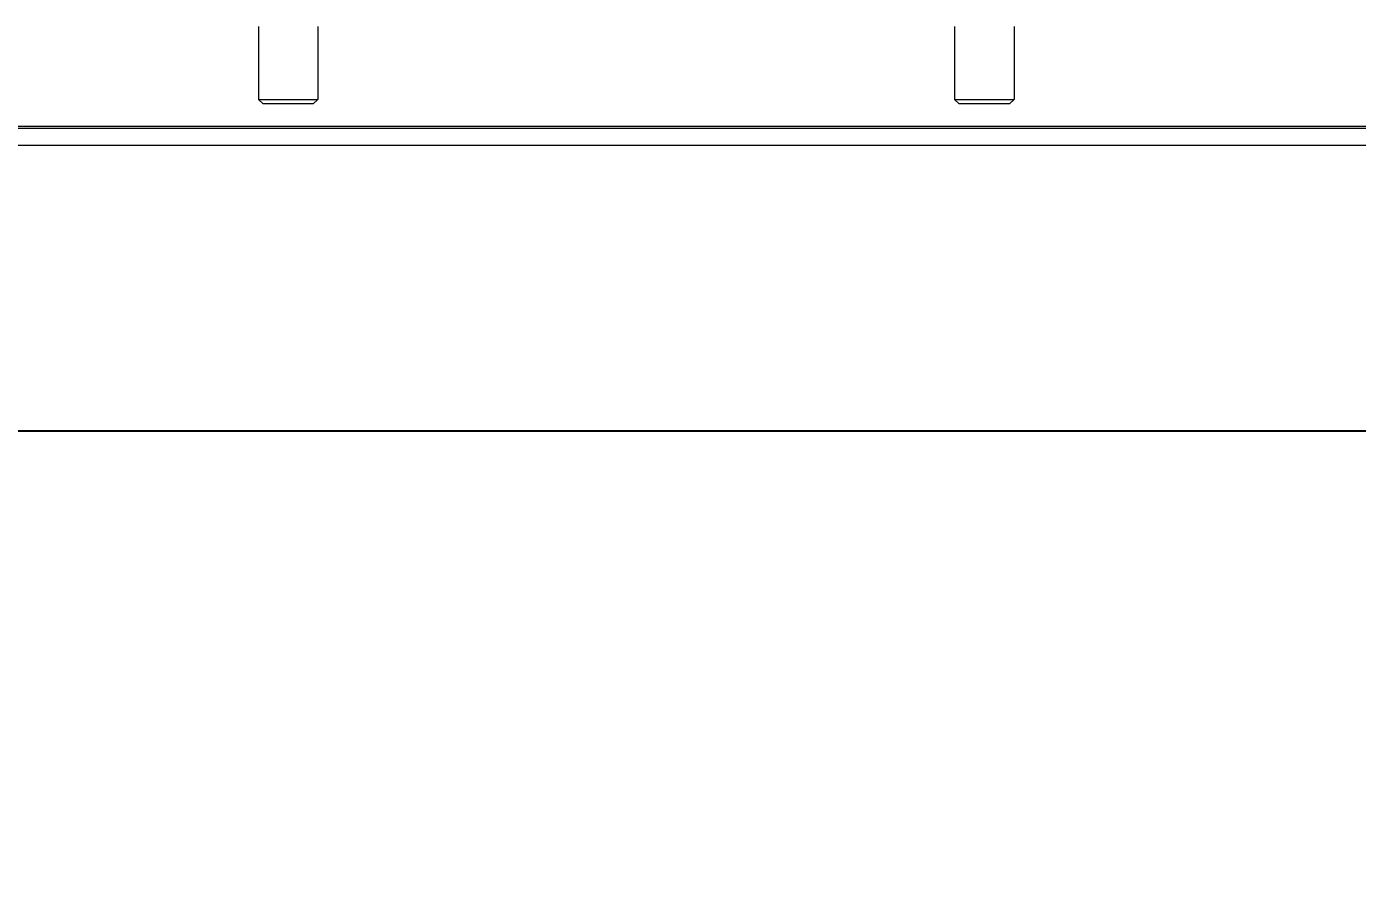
# Model space of a CAD drawing. Header units: inches. Extents: x 20 to 536, y 8 to 344.
# Drawn here: x 96.75 to 116.37, y 129.61 to 142.13 of the extents above; entities that cross this region are included whole.
import ezdxf

# ---------------------------------------------------------------- set-up
doc = ezdxf.new("R2010")
doc.units = ezdxf.units.IN
doc.header["$LTSCALE"] = 16
doc.header["$MEASUREMENT"] = 0
doc.layers.add('Dimension (ANSI)', color=7, linetype='Continuous', lineweight=25)
doc.layers.add('Visible (ANSI)', color=7, linetype='Continuous', lineweight=50)
doc.styles.add('MEMCOR Medium', font='arial.ttf')
doc.styles.add('Standard D-E', font='arial.ttf')
doc.dimstyles.new('Default (ANSI)', dxfattribs={"dimscale": 16, "dimtxt": 0.15, "dimasz": 0.098425, "dimexe": 0.125, "dimexo": 0.0625, "dimgap": 0.031496, "dimtad": 0, "dimtih": 1, "dimtoh": 1, "dimdec": 4, "dimrnd": 1e-08, "dimzin": 3, "dimdsep": 46, "dimlunit": 5, "dimtxsty": 'MEMCOR Medium', "dimcen": 0.09, "dimdle": 0.393701, "dimclrd": 256, "dimclre": 256, "dimclrt": 256, "dimadec": 0, "dimazin": 1, "dimtfac": 0.8, "dimtofl": 0, "dimtmove": 0, "dimatfit": 3, "dimfxl": 1, "dimfrac": 1, "dimtolj": 1, "dimtzin": 4, "dimlwd": -1, "dimlwe": -1, "dimarcsym": 0})
doc.dimstyles.new('in [mm] D-E NeptuneBenson', dxfattribs={"dimscale": 16, "dimtxt": 0.15, "dimasz": 0.098425, "dimexe": 0.125, "dimexo": 0.063, "dimgap": 0.031496, "dimtad": 0, "dimtih": 1, "dimtoh": 1, "dimdec": 4, "dimrnd": 1e-08, "dimzin": 3, "dimdsep": 46, "dimlunit": 5, "dimtxsty": 'Standard D-E', "dimcen": 0.09, "dimdle": 0.393701, "dimclrd": 256, "dimclre": 256, "dimclrt": 256, "dimadec": 1, "dimazin": 1, "dimtfac": 1, "dimtofl": 0, "dimtmove": 0, "dimatfit": 3, "dimfxl": 1, "dimfrac": 1, "dimtolj": 1, "dimtzin": 4, "dimlwd": -1, "dimlwe": -1, "dimarcsym": 0})

# ---------------------------------------------------------------- blocks, each defined once
blk = doc.blocks.new('*D23')
at = {"layer": 'Defpoints', "color": 0, "transparency": 16777216}
for p in [(80.3, 146.78), (141.437, 146.78), (141.437, 136.165)]:
    blk.add_point(p, dxfattribs=at)
at = {"layer": 'Dimension (ANSI)', "transparency": 16777216}
for p, q in [((80.3, 145.78), (80.3, 134.165)), ((141.437, 145.78), (141.437, 134.165)), ((81.875, 136.165), (139.862, 136.165)), ((141.437, 136.165), (144.859, 136.165))]:
    blk.add_line(p, q, dxfattribs=at)
for points in [[(81.875, 136.428), (81.875, 135.903), (80.3, 136.165)], [(139.862, 136.428), (139.862, 135.903), (141.437, 136.165)]]:
    blk.add_solid(points, dxfattribs=at)
at = {"layer": 'Dimension (ANSI)', "transparency": 16777216, "char_height": 2.4, "attachment_point": 5, "style": 'MEMCOR Medium'}
for s, insert in [('\\A1; 61{\\H0.8x;\\S1#8;} in', (154.458, 138.634)), ('\\A1;[1552.9 mm]', (154.458, 134.123))]:
    blk.add_mtext(s, dxfattribs=dict(at, insert=insert))
blk = doc.blocks.new('*D24')
at = {"layer": 'Defpoints', "color": 0, "transparency": 16777216}
for p in [(33.616, 158.01), (110.294, 158.01), (85.585, 47.596)]:
    blk.add_point(p, dxfattribs=at)
at = {"layer": 'Dimension (ANSI)', "transparency": 16777216}
for p, q in [((109.286, 158.01), (31.616, 158.01)), ((33.616, 156.436), (33.616, 107.78)), ((33.616, 49.171), (33.616, 97.827)), ((84.577, 47.596), (31.616, 47.596))]:
    blk.add_line(p, q, dxfattribs=at)
for points in [[(33.354, 156.436), (33.879, 156.436), (33.616, 158.01)], [(33.354, 49.171), (33.879, 49.171), (33.616, 47.596)]]:
    blk.add_solid(points, dxfattribs=at)
at = {"layer": 'Dimension (ANSI)', "transparency": 16777216, "char_height": 2.4, "attachment_point": 5, "style": 'Standard D-E'}
for s, insert in [('\\A1; 110{\\H1x;\\S7#16;} in', (33.616, 105.738)), ('\\A1;[2804.5 mm]', (33.616, 100.761))]:
    blk.add_mtext(s, dxfattribs=dict(at, insert=insert))

msp = doc.modelspace()

# ---------------------------------------------------------------- linework, layer by layer
at = {"layer": 'Visible (ANSI)', "linetype": 'Continuous', "lineweight": 18}
for p, q in [((100.16847, 142.12569), (100.16847, 141.05105)), ((101.04347, 142.12569), (101.04347, 141.05105)), ((110.43124, 142.12569), (110.43124, 141.05105)), ((111.30624, 142.12569), (111.30624, 141.05105)), ((100.16847, 141.05105), (101.04347, 141.05105)), ((100.23663, 140.98494), (100.16847, 141.05105)), ((100.9753, 140.98494), (100.23663, 140.98494)), ((100.9753, 140.98494), (101.04347, 141.05105)), ((110.43124, 141.05105), (111.30624, 141.05105)), ((110.4994, 140.98494), (110.43124, 141.05105)), ((111.23807, 140.98494), (110.4994, 140.98494)), ((111.23807, 140.98494), (111.30624, 141.05105)), ((82.3674, 140.65656), (139.37007, 140.65656)), ((139.33881, 140.62531), (82.39865, 140.62531)), ((138.61816, 140.37531), (83.11671, 140.37531))]:
    msp.add_line(p, q, dxfattribs=at)

# ---------------------------------------------------------------- dimensions: what is measured, and where the dimension line sits
at = {"layer": 'Dimension (ANSI)'}
for base, p1, p2, angle, text, dimstyle, override, picture, middle in [((33.61624, 158.01031), (85.58475, 47.59631), (110.29374, 158.01031), 90, ' <> in\\X[2804.5 mm]', 'in [mm] D-E NeptuneBenson', {"dimgap": 0.031496, "dimdec": 4, "dimpost": '', "dimtol": 0, "dimlim": 0, "dimtp": 0, "dimtm": 0, "dimtdec": 2, "dimatfit": 1}, '*D24', (33.61624, 102.80331)), ((141.43717, 136.16536), (80.3003, 146.78031), (141.43717, 146.78031), 180, ' <> in\\X[1552.9 mm]', 'Default (ANSI)', {"dimgap": 0.031496, "dimtih": 0, "dimtoh": 0, "dimdec": 4, "dimpost": '', "dimtol": 0, "dimlim": 0, "dimtp": 0, "dimtm": 0, "dimtdec": 2, "dimatfit": 2}, '*D23', (154.45799, 136.16536))]:
    dim = msp.add_linear_dim(base=base, p1=p1, p2=p2, angle=angle, text=text, dimstyle=dimstyle, override=override, dxfattribs=at)
    dim.commit()
    dim.dimension.update_dxf_attribs({"geometry": picture, "text_midpoint": middle, "dimtype": 160})

doc.saveas('drawing.dxf')
